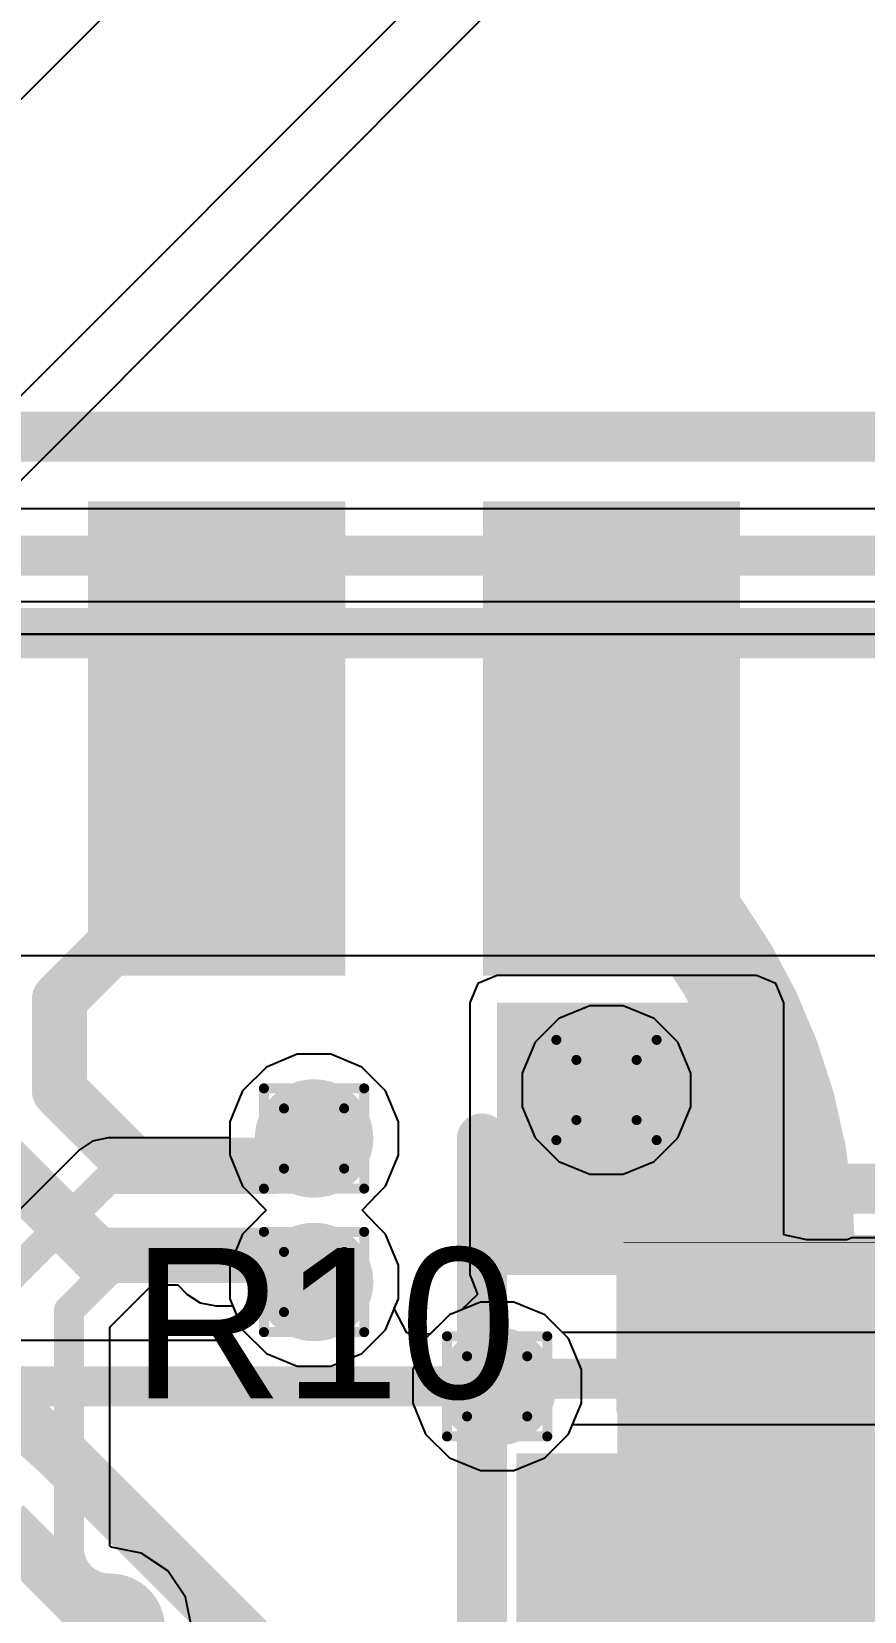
# Model space of a CAD drawing. Header units: inches. Extents: x -11 to 5433, y -4 to 5447.
# Drawn here: x 27.32 to 31.54, y 28.54 to 36.55 of the extents above; entities that cross this region are included whole.
import ezdxf

# ---------------------------------------------------------------- set-up
doc = ezdxf.new("R2010")
doc.units = ezdxf.units.IN
for name, color, linetype in [('Board_outline', 216, 'Continuous'), ('Bottom Layer', 5, 'Continuous'), ('Bottom Paste', 16, 'Continuous'), ('Bottom Solder', 6, 'Continuous'), ('Drill Drawing', 1, 'Continuous'), ('Ground', 16, 'Continuous'), ('Mechanical 4', 56, 'Continuous'), ('Power', 76, 'Continuous'), ('Top Layer', 1, 'Continuous'), ('Top Overlay', 2, 'Continuous'), ('Top Paste', 8, 'Continuous'), ('Top Solder', 216, 'Continuous'), ('Via Holes', 16, 'Continuous')]:
    doc.layers.add(name, color=color, linetype=linetype)
doc.styles.add('Arial', font='', dxfattribs={"height": 0.2})
doc.styles.get('Arial').set_extended_font_data('Arial')

# ---------------------------------------------------------------- blocks, each defined once
blk = doc.blocks.new('BL_R8812AF1_B_23')
at = {"layer": 'Bottom Layer'}
for points in [[(-14.6, 3.55), (-12.4, 3.55), (-12.4, 2.45), (-14.6, 2.45)], [(-14.6, 1.55), (-12.4, 1.55), (-12.4, 0.45), (-14.6, 0.45)]]:
    blk.add_hatch(color=5, dxfattribs=at).paths.add_polyline_path(points)
at = {"layer": 'Bottom Paste'}
for points in [[(-14.6, 3.55), (-12.4, 3.55), (-12.4, 2.45), (-14.6, 2.45)], [(-14.6, 1.55), (-12.4, 1.55), (-12.4, 0.45), (-14.6, 0.45)]]:
    blk.add_hatch(color=16, dxfattribs=at).paths.add_polyline_path(points)
at = {"layer": 'Bottom Solder'}
for points in [[(-14.7016, 3.6516), (-12.2984, 3.6516), (-12.2984, 2.3484), (-14.7016, 2.3484)], [(-14.7016, 1.6516), (-12.2984, 1.6516), (-12.2984, 0.3484), (-14.7016, 0.3484)]]:
    blk.add_hatch(color=6, dxfattribs=at).paths.add_polyline_path(points)
blk = doc.blocks.new('WQFN_30_EP_2_5_4_5__B_27')
at = {"layer": 'Bottom Solder'}
for p in [(-0.8184, 1.9034), (0.6842, 1.9024), (-1.4883, 1.6617)]:
    blk.add_line(p, (-5421.186, -5425.6862), dxfattribs=at)
blk = doc.blocks.new('R___0402_104')
at = {"layer": 'Top Layer'}
for points in [[(-0.6985, -0.3175), (-0.6985, 0.3175), (-0.2413, 0.3175), (-0.2413, -0.3175)], [(0.2413, -0.3175), (0.2413, 0.3175), (0.6985, 0.3175), (0.6985, -0.3175)]]:
    blk.add_hatch(color=1, dxfattribs=at).paths.add_polyline_path(points)
at = {"layer": 'Top Paste'}
for points in [[(-0.6985, -0.3175), (-0.6985, 0.3175), (-0.2413, 0.3175), (-0.2413, -0.3175)], [(0.2413, -0.3175), (0.2413, 0.3175), (0.6985, 0.3175), (0.6985, -0.3175)]]:
    blk.add_hatch(color=8, dxfattribs=at).paths.add_polyline_path(points)
at = {"layer": 'Top Solder'}
for points in [[(-0.7535, -0.3725), (-0.7535, 0.3725), (-0.1863, 0.3725), (-0.1863, -0.3725)], [(0.1863, -0.3725), (0.1863, 0.3725), (0.7535, 0.3725), (0.7535, -0.3725)]]:
    blk.add_hatch(color=216, dxfattribs=at).paths.add_polyline_path(points)
at = {"layer": 'Top Overlay'}
for points in [[(0.7874, 0.4064, 0.127, 0.127, 0), (-0.7874, 0.4064, 0.127, 0.127, 0)], [(-0.7874, 0.4064, 0.127, 0.127, 0), (-0.7874, -0.4064, 0.127, 0.127, 0)], [(0.7874, 0.4064, 0.127, 0.127, 0), (0.7874, -0.4064, 0.127, 0.127, 0)], [(0.7874, -0.4064, 0.127, 0.127, 0), (-0.7874, -0.4064, 0.127, 0.127, 0)], [(0.8128, -0.4318, 0.00323, 0.00323, 0), (-0.8128, -0.4318, 0.00323, 0.00323, 0)]]:
    blk.add_lwpolyline(points, format="xyseb", dxfattribs=at)
for points in [[(-0.8191, 0.4064, 0.0635, 0.0635, 1), (-0.7556, 0.4064, 0.0635, 0.0635, 1)], [(-0.8191, 0.4064, 0.0635, 0.0635, 1), (-0.7556, 0.4064, 0.0635, 0.0635, 1)], [(0.7556, 0.4064, 0.0635, 0.0635, 1), (0.8191, 0.4064, 0.0635, 0.0635, 1)], [(0.7556, 0.4064, 0.0635, 0.0635, 1), (0.8191, 0.4064, 0.0635, 0.0635, 1)], [(-0.8191, -0.4064, 0.0635, 0.0635, 1), (-0.7556, -0.4064, 0.0635, 0.0635, 1)], [(-0.8191, -0.4064, 0.0635, 0.0635, 1), (-0.7556, -0.4064, 0.0635, 0.0635, 1)], [(0.7556, -0.4064, 0.0635, 0.0635, 1), (0.8191, -0.4064, 0.0635, 0.0635, 1)], [(0.7556, -0.4064, 0.0635, 0.0635, 1), (0.8191, -0.4064, 0.0635, 0.0635, 1)], [(-0.8136, -0.4318, 0.00161, 0.00161, 1), (-0.812, -0.4318, 0.00161, 0.00161, 1)], [(0.812, -0.4318, 0.00161, 0.00161, 1), (0.8136, -0.4318, 0.00161, 0.00161, 1)]]:
    blk.add_lwpolyline(points, format="xyseb", close=True, dxfattribs=at)
blk = doc.blocks.new('S___23_114')
at = {"layer": 'Top Layer'}
for points in [[(-0.41, 1.46), (0.41, 1.46), (0.41, 0.54), (-0.41, 0.54)], [(-1.36, -0.54), (-0.54, -0.54), (-0.54, -1.46), (-1.36, -1.46)], [(0.54, -0.54), (1.36, -0.54), (1.36, -1.46), (0.54, -1.46)]]:
    blk.add_hatch(color=1, dxfattribs=at).paths.add_polyline_path(points)
at = {"layer": 'Top Paste'}
for points in [[(-0.41, 1.46), (0.41, 1.46), (0.41, 0.54), (-0.41, 0.54)], [(-1.36, -0.54), (-0.54, -0.54), (-0.54, -1.46), (-1.36, -1.46)], [(0.54, -0.54), (1.36, -0.54), (1.36, -1.46), (0.54, -1.46)]]:
    blk.add_hatch(color=8, dxfattribs=at).paths.add_polyline_path(points)
at = {"layer": 'Top Solder'}
for points in [[(-0.5116, 1.5616), (0.5116, 1.5616), (0.5116, 0.4384), (-0.5116, 0.4384)], [(-1.4616, -0.4384), (-0.4384, -0.4384), (-0.4384, -1.5616), (-1.4616, -1.5616)], [(0.4384, -0.4384), (1.4616, -0.4384), (1.4616, -1.5616), (0.4384, -1.5616)]]:
    blk.add_hatch(color=216, dxfattribs=at).paths.add_polyline_path(points)
at = {"layer": 'Top Overlay'}
for points in [[(-0.5588, 0.8128, 0.127, 0.127, 0), (-1.5494, 0.8128, 0.127, 0.127, 0)], [(-1.5494, 0.8128, 0.127, 0.127, 0), (-1.5494, -0.5842, 0.127, 0.127, 0)], [(1.5494, 0.8128, 0.127, 0.127, 0), (0.5588, 0.8128, 0.127, 0.127, 0)], [(1.5494, 0.8128, 0.127, 0.127, 0), (1.5494, -0.5842, 0.127, 0.127, 0)], [(0.3302, -0.7874, 0.127, 0.127, 0), (-0.3302, -0.7874, 0.127, 0.127, 0)], [(-1.6764, -1.0414, 0.127, 0.127, 0), (-1.6764, -1.2954, 0.127, 0.127, 0)], [(-1.5494, -1.1684, 0.127, 0.127, 0), (-1.6764, -1.0414, 0.127, 0.127, 0)], [(-1.5494, -1.1684, 0.127, 0.127, 0), (-1.6764, -1.2954, 0.127, 0.127, 0)]]:
    blk.add_lwpolyline(points, format="xyseb", dxfattribs=at)
for points in [[(-1.5812, 0.8128, 0.0635, 0.0635, 1), (-1.5176, 0.8128, 0.0635, 0.0635, 1)], [(-1.5812, 0.8128, 0.0635, 0.0635, 1), (-1.5176, 0.8128, 0.0635, 0.0635, 1)], [(-0.5905, 0.8128, 0.0635, 0.0635, 1), (-0.5271, 0.8128, 0.0635, 0.0635, 1)], [(0.5271, 0.8128, 0.0635, 0.0635, 1), (0.5905, 0.8128, 0.0635, 0.0635, 1)], [(1.5176, 0.8128, 0.0635, 0.0635, 1), (1.5812, 0.8128, 0.0635, 0.0635, 1)], [(1.5176, 0.8128, 0.0635, 0.0635, 1), (1.5812, 0.8128, 0.0635, 0.0635, 1)], [(-1.5812, -0.5842, 0.0635, 0.0635, 1), (-1.5176, -0.5842, 0.0635, 0.0635, 1)], [(1.5176, -0.5842, 0.0635, 0.0635, 1), (1.5812, -0.5842, 0.0635, 0.0635, 1)], [(-0.3619, -0.7874, 0.0635, 0.0635, 1), (-0.2984, -0.7874, 0.0635, 0.0635, 1)], [(0.2984, -0.7874, 0.0635, 0.0635, 1), (0.3619, -0.7874, 0.0635, 0.0635, 1)], [(-1.7082, -1.0414, 0.0635, 0.0635, 1), (-1.6446, -1.0414, 0.0635, 0.0635, 1)], [(-1.7082, -1.0414, 0.0635, 0.0635, 1), (-1.6446, -1.0414, 0.0635, 0.0635, 1)], [(-1.5812, -1.1684, 0.0635, 0.0635, 1), (-1.5176, -1.1684, 0.0635, 0.0635, 1)], [(-1.5812, -1.1684, 0.0635, 0.0635, 1), (-1.5176, -1.1684, 0.0635, 0.0635, 1)], [(-1.7082, -1.2954, 0.0635, 0.0635, 1), (-1.6446, -1.2954, 0.0635, 0.0635, 1)], [(-1.7082, -1.2954, 0.0635, 0.0635, 1), (-1.6446, -1.2954, 0.0635, 0.0635, 1)]]:
    blk.add_lwpolyline(points, format="xyseb", close=True, dxfattribs=at)

msp = doc.modelspace()

# ---------------------------------------------------------------- hatches: boundary and pattern name
at = {"layer": 'Bottom Layer'}
h = msp.add_hatch(color=5, dxfattribs=at)
edge = h.paths.add_edge_path()
edge.add_arc((30.2311, 31.1856), 0.3, 0, 360)
h = msp.add_hatch(color=5, dxfattribs=at)
edge = h.paths.add_edge_path()
edge.add_arc((28.7497, 30.9399), 0.3, 0, 360)
h = msp.add_hatch(color=5, dxfattribs=at)
edge = h.paths.add_edge_path()
edge.add_arc((28.7497, 30.2129), 0.3, 0, 360)
h = msp.add_hatch(color=5, dxfattribs=at)
edge = h.paths.add_edge_path()
edge.add_arc((29.677, 29.6843), 0.3, 0, 360)
at = {"layer": 'Ground'}
h = msp.add_hatch(color=16, dxfattribs=at)
edge = h.paths.add_edge_path()
edge.add_arc((30.2311, 31.1856), 0.3, 0, 360)
h = msp.add_hatch(color=16, dxfattribs=at)
edge = h.paths.add_edge_path()
edge.add_arc((28.7497, 30.9399), 0.3, 0, 360)
h = msp.add_hatch(color=16, dxfattribs=at)
edge = h.paths.add_edge_path()
edge.add_arc((28.7497, 30.2129), 0.3, 0, 360)
h = msp.add_hatch(color=16, dxfattribs=at)
edge = h.paths.add_edge_path()
edge.add_arc((29.677, 29.6843), 0.3, 0, 360)
at = {"layer": 'Power'}
h = msp.add_hatch(color=76, dxfattribs=at)
edge = h.paths.add_edge_path()
edge.add_arc((30.2311, 31.1856), 0.3, 0, 360)
h = msp.add_hatch(color=76, dxfattribs=at)
edge = h.paths.add_edge_path()
edge.add_arc((28.7497, 30.9399), 0.3, 0, 360)
h = msp.add_hatch(color=76, dxfattribs=at)
edge = h.paths.add_edge_path()
edge.add_arc((28.7497, 30.2129), 0.3, 0, 360)
h = msp.add_hatch(color=76, dxfattribs=at)
edge = h.paths.add_edge_path()
edge.add_arc((29.677, 29.6843), 0.3, 0, 360)
at = {"layer": 'Top Layer'}
for points in [[(29.677, 30.2486), (30.9914, 30.2486), (30.9914, 31.6278), (29.677, 31.6278)], [(30.2867, 28.3234), (30.9914, 28.3234), (30.9914, 31.496), (30.2867, 31.496)], [(31.474, 28.3234), (32.5967, 28.3234), (32.5967, 30.299), (31.474, 30.299)]]:
    msp.add_hatch(color=1, dxfattribs=at).paths.add_polyline_path(points)
h = msp.add_hatch(color=1, dxfattribs=at)
edge = h.paths.add_edge_path()
edge.add_arc((30.2311, 31.1856), 0.3, 0, 360)
h = msp.add_hatch(color=1, dxfattribs=at)
edge = h.paths.add_edge_path()
edge.add_arc((28.7497, 30.9399), 0.3, 0, 360)
h = msp.add_hatch(color=1, dxfattribs=at)
edge = h.paths.add_edge_path()
edge.add_arc((28.7497, 30.2129), 0.3, 0, 360)
h = msp.add_hatch(color=1, dxfattribs=at)
edge = h.paths.add_edge_path()
edge.add_arc((29.677, 29.6843), 0.3, 0, 360)
at = {"layer": 'Via Holes'}
h = msp.add_hatch(color=7, dxfattribs=at)
edge = h.paths.add_edge_path()
edge.add_arc((30.2311, 31.1856), 0.15, 0, 360)
h = msp.add_hatch(color=7, dxfattribs=at)
edge = h.paths.add_edge_path()
edge.add_arc((28.7497, 30.9399), 0.15, 0, 360)
h = msp.add_hatch(color=7, dxfattribs=at)
edge = h.paths.add_edge_path()
edge.add_arc((28.7497, 30.2129), 0.15, 0, 360)
h = msp.add_hatch(color=7, dxfattribs=at)
edge = h.paths.add_edge_path()
edge.add_arc((29.677, 29.6843), 0.15, 0, 360)

# ---------------------------------------------------------------- linework, layer by layer
at = {"layer": 'Board_outline'}
msp.add_lwpolyline([(-9.9266, 34.495, 0.254, 0.254, 0), (66.0654, 34.495, 0.254, 0.254, 0)], format="xyseb", dxfattribs=at)
at = {"layer": 'Bottom Layer'}
msp.add_line((36.1875, 31.8658), (18.3565, 31.8658), dxfattribs=at)
for points in [[(30.2565, 32.9658, 0.508, 0.508, 0), (30.5525, 32.2039, 0.508, 0.508, 0)], [(28.2565, 32.4159, 0.2794, 0.2794, 0), (28.2565, 32.9658, 0.2794, 0.2794, 0)], [(27.8462, 32.0055, 0.2794, 0.2794, 0), (28.2565, 32.4159, 0.2794, 0.2794, 0)], [(30.5525, 32.2039, 0.508, 0.508, -0.179616), (31.2363, 30.3618, 0.508, 0.508, 0)], [(27.4597, 31.6439, 0.2794, 0.2794, 0), (27.8214, 32.0055, 0.2794, 0.2794, 0)], [(27.8214, 32.0055, 0.2794, 0.2794, 0), (27.8462, 32.0055, 0.2794, 0.2794, 0)], [(27.4597, 31.1833, 0.2794, 0.2794, 0), (27.4597, 31.6439, 0.2794, 0.2794, 0)], [(30.2311, 31.1856, 0.381, 0.381, -0.198912), (30.5525, 30.4097, 0.381, 0.381, 0)], [(27.4597, 31.1833, 0.2794, 0.2794, 0), (27.8381, 30.805, 0.2794, 0.2794, 0)], [(27.0025, 30.994, 0.2794, 0.2794, 0), (27.6487, 30.3478, 0.2794, 0.2794, 0)], [(28.5281, 30.805, 0.2794, 0.2794, 0), (28.663, 30.9399, 0.2794, 0.2794, 0)], [(28.663, 30.9399, 0.2794, 0.2794, 0), (28.7497, 30.9399, 0.2794, 0.2794, 0)], [(27.8381, 30.805, 0.2794, 0.2794, 0), (28.5281, 30.805, 0.2794, 0.2794, 0)], [(30.5525, 22.6961, 0.381, 0.381, 0), (30.5525, 30.4097, 0.381, 0.381, 0)], [(31.2363, 30.3618, 0.508, 0.508, 0), (31.2363, 30.3602, 0.508, 0.508, 0)], [(31.2363, 25.7425, 0.508, 0.508, 0), (31.2363, 30.3602, 0.508, 0.508, 0)], [(27.6487, 30.3478, 0.2794, 0.2794, 0), (28.5281, 30.3478, 0.2794, 0.2794, 0)], [(28.5281, 30.3478, 0.2794, 0.2794, 0), (28.663, 30.2129, 0.2794, 0.2794, 0)], [(28.663, 30.2129, 0.2794, 0.2794, 0), (28.7497, 30.2129, 0.2794, 0.2794, 0)], [(26.0241, 29.9373, 0.2794, 0.2794, -0.198912), (27.4684, 29.339, 0.2794, 0.2794, 0)], [(27.4684, 29.339, 0.2794, 0.2794, 0), (28.0425, 28.7649, 0.2794, 0.2794, 0)], [(27.1779, 28.983, 0.2794, 0.2794, 0), (28.5929, 27.5679, 0.2794, 0.2794, 0)], [(28.0425, 28.7649, 0.2794, 0.2794, 0), (29.0501, 27.7573, 0.2794, 0.2794, 0)]]:
    msp.add_lwpolyline(points, format="xyseb", dxfattribs=at)
for points in [[(30.1295, 32.9658, 0.254, 0.254, 1), (30.3835, 32.9658, 0.254, 0.254, 1)], [(28.1867, 32.9658, 0.1397, 0.1397, 1), (28.3264, 32.9658, 0.1397, 0.1397, 1)], [(28.1867, 32.4159, 0.1397, 0.1397, 1), (28.3264, 32.4159, 0.1397, 0.1397, 1)], [(28.1867, 32.4159, 0.1397, 0.1397, 1), (28.3264, 32.4159, 0.1397, 0.1397, 1)], [(30.4255, 32.2039, 0.254, 0.254, 1), (30.6795, 32.2039, 0.254, 0.254, 1)], [(30.4255, 32.2039, 0.254, 0.254, 1), (30.6795, 32.2039, 0.254, 0.254, 1)], [(27.7516, 32.0055, 0.1397, 0.1397, 1), (27.8913, 32.0055, 0.1397, 0.1397, 1)], [(27.7516, 32.0055, 0.1397, 0.1397, 1), (27.8913, 32.0055, 0.1397, 0.1397, 1)], [(27.7764, 32.0055, 0.1397, 0.1397, 1), (27.9161, 32.0055, 0.1397, 0.1397, 1)], [(27.7764, 32.0055, 0.1397, 0.1397, 1), (27.9161, 32.0055, 0.1397, 0.1397, 1)], [(27.3899, 31.6439, 0.1397, 0.1397, 1), (27.5296, 31.6439, 0.1397, 0.1397, 1)], [(27.3899, 31.6439, 0.1397, 0.1397, 1), (27.5296, 31.6439, 0.1397, 0.1397, 1)], [(30.1359, 31.1856, 0.1905, 0.1905, 1), (30.3264, 31.1856, 0.1905, 0.1905, 1)], [(27.3899, 31.1833, 0.1397, 0.1397, 1), (27.5296, 31.1833, 0.1397, 0.1397, 1)], [(27.3899, 31.1833, 0.1397, 0.1397, 1), (27.5296, 31.1833, 0.1397, 0.1397, 1)], [(28.5931, 30.9399, 0.1397, 0.1397, 1), (28.7328, 30.9399, 0.1397, 0.1397, 1)], [(28.5931, 30.9399, 0.1397, 0.1397, 1), (28.7328, 30.9399, 0.1397, 0.1397, 1)], [(28.6799, 30.9399, 0.1397, 0.1397, 1), (28.8196, 30.9399, 0.1397, 0.1397, 1)], [(27.7683, 30.805, 0.1397, 0.1397, 1), (27.908, 30.805, 0.1397, 0.1397, 1)], [(27.7683, 30.805, 0.1397, 0.1397, 1), (27.908, 30.805, 0.1397, 0.1397, 1)], [(28.4582, 30.805, 0.1397, 0.1397, 1), (28.5979, 30.805, 0.1397, 0.1397, 1)], [(28.4582, 30.805, 0.1397, 0.1397, 1), (28.5979, 30.805, 0.1397, 0.1397, 1)], [(30.4573, 30.4097, 0.1905, 0.1905, 1), (30.6478, 30.4097, 0.1905, 0.1905, 1)], [(30.4573, 30.4097, 0.1905, 0.1905, 1), (30.6478, 30.4097, 0.1905, 0.1905, 1)], [(31.1093, 30.3618, 0.254, 0.254, 1), (31.3633, 30.3618, 0.254, 0.254, 1)], [(31.1093, 30.3618, 0.254, 0.254, 1), (31.3633, 30.3618, 0.254, 0.254, 1)], [(31.1093, 30.3602, 0.254, 0.254, 1), (31.3633, 30.3602, 0.254, 0.254, 1)], [(31.1093, 30.3602, 0.254, 0.254, 1), (31.3633, 30.3602, 0.254, 0.254, 1)], [(27.5789, 30.3478, 0.1397, 0.1397, 1), (27.7186, 30.3478, 0.1397, 0.1397, 1)], [(27.5789, 30.3478, 0.1397, 0.1397, 1), (27.7186, 30.3478, 0.1397, 0.1397, 1)], [(28.4582, 30.3478, 0.1397, 0.1397, 1), (28.5979, 30.3478, 0.1397, 0.1397, 1)], [(28.4582, 30.3478, 0.1397, 0.1397, 1), (28.5979, 30.3478, 0.1397, 0.1397, 1)], [(28.5931, 30.2129, 0.1397, 0.1397, 1), (28.7328, 30.2129, 0.1397, 0.1397, 1)], [(28.5931, 30.2129, 0.1397, 0.1397, 1), (28.7328, 30.2129, 0.1397, 0.1397, 1)], [(28.6799, 30.2129, 0.1397, 0.1397, 1), (28.8196, 30.2129, 0.1397, 0.1397, 1)], [(27.3986, 29.339, 0.1397, 0.1397, 1), (27.5383, 29.339, 0.1397, 0.1397, 1)], [(27.3986, 29.339, 0.1397, 0.1397, 1), (27.5383, 29.339, 0.1397, 0.1397, 1)], [(27.9727, 28.7649, 0.1397, 0.1397, 1), (28.1124, 28.7649, 0.1397, 0.1397, 1)], [(27.9727, 28.7649, 0.1397, 0.1397, 1), (28.1124, 28.7649, 0.1397, 0.1397, 1)]]:
    msp.add_lwpolyline(points, format="xyseb", close=True, dxfattribs=at)
at = {"layer": 'Drill Drawing'}
for points in [[(29.9771, 31.4396, 0.0508, 0.0508, 0), (30.4851, 31.4396, 0.0508, 0.0508, 0)], [(29.9771, 30.9316, 0.0508, 0.0508, 0), (29.9771, 31.4396, 0.0508, 0.0508, 0)], [(30.4851, 30.9316, 0.0508, 0.0508, 0), (30.4851, 31.4396, 0.0508, 0.0508, 0)], [(30.0787, 31.338, 0.0508, 0.0508, 0), (30.3835, 31.338, 0.0508, 0.0508, 0)], [(30.0787, 31.0332, 0.0508, 0.0508, 0), (30.0787, 31.338, 0.0508, 0.0508, 0)], [(30.3835, 31.0332, 0.0508, 0.0508, 0), (30.3835, 31.338, 0.0508, 0.0508, 0)], [(28.4957, 31.1939, 0.0508, 0.0508, 0), (29.0037, 31.1939, 0.0508, 0.0508, 0)], [(28.4957, 30.6859, 0.0508, 0.0508, 0), (28.4957, 31.1939, 0.0508, 0.0508, 0)], [(29.0037, 30.6859, 0.0508, 0.0508, 0), (29.0037, 31.1939, 0.0508, 0.0508, 0)], [(28.5973, 31.0923, 0.0508, 0.0508, 0), (28.9021, 31.0923, 0.0508, 0.0508, 0)], [(28.5973, 30.7875, 0.0508, 0.0508, 0), (28.5973, 31.0923, 0.0508, 0.0508, 0)], [(28.9021, 30.7875, 0.0508, 0.0508, 0), (28.9021, 31.0923, 0.0508, 0.0508, 0)], [(30.0787, 31.0332, 0.0508, 0.0508, 0), (30.3835, 31.0332, 0.0508, 0.0508, 0)], [(29.9771, 30.9316, 0.0508, 0.0508, 0), (30.4851, 30.9316, 0.0508, 0.0508, 0)], [(28.5973, 30.7875, 0.0508, 0.0508, 0), (28.9021, 30.7875, 0.0508, 0.0508, 0)], [(28.4957, 30.6859, 0.0508, 0.0508, 0), (29.0037, 30.6859, 0.0508, 0.0508, 0)], [(28.4957, 30.4669, 0.0508, 0.0508, 0), (29.0037, 30.4669, 0.0508, 0.0508, 0)], [(28.4957, 29.9589, 0.0508, 0.0508, 0), (28.4957, 30.4669, 0.0508, 0.0508, 0)], [(29.0037, 29.9589, 0.0508, 0.0508, 0), (29.0037, 30.4669, 0.0508, 0.0508, 0)], [(28.5973, 30.3653, 0.0508, 0.0508, 0), (28.9021, 30.3653, 0.0508, 0.0508, 0)], [(28.5973, 30.0605, 0.0508, 0.0508, 0), (28.5973, 30.3653, 0.0508, 0.0508, 0)], [(28.9021, 30.0605, 0.0508, 0.0508, 0), (28.9021, 30.3653, 0.0508, 0.0508, 0)], [(28.5973, 30.0605, 0.0508, 0.0508, 0), (28.9021, 30.0605, 0.0508, 0.0508, 0)], [(28.4957, 29.9589, 0.0508, 0.0508, 0), (29.0037, 29.9589, 0.0508, 0.0508, 0)], [(29.423, 29.9383, 0.0508, 0.0508, 0), (29.931, 29.9383, 0.0508, 0.0508, 0)], [(29.423, 29.4303, 0.0508, 0.0508, 0), (29.423, 29.9383, 0.0508, 0.0508, 0)], [(29.931, 29.4303, 0.0508, 0.0508, 0), (29.931, 29.9383, 0.0508, 0.0508, 0)], [(29.5246, 29.8367, 0.0508, 0.0508, 0), (29.8294, 29.8367, 0.0508, 0.0508, 0)], [(29.5246, 29.5319, 0.0508, 0.0508, 0), (29.5246, 29.8367, 0.0508, 0.0508, 0)], [(29.8294, 29.5319, 0.0508, 0.0508, 0), (29.8294, 29.8367, 0.0508, 0.0508, 0)], [(29.5246, 29.5319, 0.0508, 0.0508, 0), (29.8294, 29.5319, 0.0508, 0.0508, 0)], [(29.423, 29.4303, 0.0508, 0.0508, 0), (29.931, 29.4303, 0.0508, 0.0508, 0)]]:
    msp.add_lwpolyline(points, format="xyseb", dxfattribs=at)
for points in [[(29.9644, 31.4396, 0.0254, 0.0254, 1), (29.9898, 31.4396, 0.0254, 0.0254, 1)], [(29.9644, 31.4396, 0.0254, 0.0254, 1), (29.9898, 31.4396, 0.0254, 0.0254, 1)], [(30.4724, 31.4396, 0.0254, 0.0254, 1), (30.4978, 31.4396, 0.0254, 0.0254, 1)], [(30.4724, 31.4396, 0.0254, 0.0254, 1), (30.4978, 31.4396, 0.0254, 0.0254, 1)], [(30.066, 31.338, 0.0254, 0.0254, 1), (30.0914, 31.338, 0.0254, 0.0254, 1)], [(30.066, 31.338, 0.0254, 0.0254, 1), (30.0914, 31.338, 0.0254, 0.0254, 1)], [(30.3708, 31.338, 0.0254, 0.0254, 1), (30.3962, 31.338, 0.0254, 0.0254, 1)], [(30.3708, 31.338, 0.0254, 0.0254, 1), (30.3962, 31.338, 0.0254, 0.0254, 1)], [(28.483, 31.1939, 0.0254, 0.0254, 1), (28.5084, 31.1939, 0.0254, 0.0254, 1)], [(28.483, 31.1939, 0.0254, 0.0254, 1), (28.5084, 31.1939, 0.0254, 0.0254, 1)], [(28.991, 31.1939, 0.0254, 0.0254, 1), (29.0164, 31.1939, 0.0254, 0.0254, 1)], [(28.991, 31.1939, 0.0254, 0.0254, 1), (29.0164, 31.1939, 0.0254, 0.0254, 1)], [(28.5846, 31.0923, 0.0254, 0.0254, 1), (28.61, 31.0923, 0.0254, 0.0254, 1)], [(28.5846, 31.0923, 0.0254, 0.0254, 1), (28.61, 31.0923, 0.0254, 0.0254, 1)], [(28.8894, 31.0923, 0.0254, 0.0254, 1), (28.9148, 31.0923, 0.0254, 0.0254, 1)], [(28.8894, 31.0923, 0.0254, 0.0254, 1), (28.9148, 31.0923, 0.0254, 0.0254, 1)], [(30.066, 31.0332, 0.0254, 0.0254, 1), (30.0914, 31.0332, 0.0254, 0.0254, 1)], [(30.066, 31.0332, 0.0254, 0.0254, 1), (30.0914, 31.0332, 0.0254, 0.0254, 1)], [(30.3708, 31.0332, 0.0254, 0.0254, 1), (30.3962, 31.0332, 0.0254, 0.0254, 1)], [(30.3708, 31.0332, 0.0254, 0.0254, 1), (30.3962, 31.0332, 0.0254, 0.0254, 1)], [(29.9644, 30.9316, 0.0254, 0.0254, 1), (29.9898, 30.9316, 0.0254, 0.0254, 1)], [(29.9644, 30.9316, 0.0254, 0.0254, 1), (29.9898, 30.9316, 0.0254, 0.0254, 1)], [(30.4724, 30.9316, 0.0254, 0.0254, 1), (30.4978, 30.9316, 0.0254, 0.0254, 1)], [(30.4724, 30.9316, 0.0254, 0.0254, 1), (30.4978, 30.9316, 0.0254, 0.0254, 1)], [(28.5846, 30.7875, 0.0254, 0.0254, 1), (28.61, 30.7875, 0.0254, 0.0254, 1)], [(28.5846, 30.7875, 0.0254, 0.0254, 1), (28.61, 30.7875, 0.0254, 0.0254, 1)], [(28.8894, 30.7875, 0.0254, 0.0254, 1), (28.9148, 30.7875, 0.0254, 0.0254, 1)], [(28.8894, 30.7875, 0.0254, 0.0254, 1), (28.9148, 30.7875, 0.0254, 0.0254, 1)], [(28.483, 30.6859, 0.0254, 0.0254, 1), (28.5084, 30.6859, 0.0254, 0.0254, 1)], [(28.483, 30.6859, 0.0254, 0.0254, 1), (28.5084, 30.6859, 0.0254, 0.0254, 1)], [(28.991, 30.6859, 0.0254, 0.0254, 1), (29.0164, 30.6859, 0.0254, 0.0254, 1)], [(28.991, 30.6859, 0.0254, 0.0254, 1), (29.0164, 30.6859, 0.0254, 0.0254, 1)], [(28.483, 30.4669, 0.0254, 0.0254, 1), (28.5084, 30.4669, 0.0254, 0.0254, 1)], [(28.483, 30.4669, 0.0254, 0.0254, 1), (28.5084, 30.4669, 0.0254, 0.0254, 1)], [(28.991, 30.4669, 0.0254, 0.0254, 1), (29.0164, 30.4669, 0.0254, 0.0254, 1)], [(28.991, 30.4669, 0.0254, 0.0254, 1), (29.0164, 30.4669, 0.0254, 0.0254, 1)], [(28.5846, 30.3653, 0.0254, 0.0254, 1), (28.61, 30.3653, 0.0254, 0.0254, 1)], [(28.5846, 30.3653, 0.0254, 0.0254, 1), (28.61, 30.3653, 0.0254, 0.0254, 1)], [(28.8894, 30.3653, 0.0254, 0.0254, 1), (28.9148, 30.3653, 0.0254, 0.0254, 1)], [(28.8894, 30.3653, 0.0254, 0.0254, 1), (28.9148, 30.3653, 0.0254, 0.0254, 1)], [(28.5846, 30.0605, 0.0254, 0.0254, 1), (28.61, 30.0605, 0.0254, 0.0254, 1)], [(28.5846, 30.0605, 0.0254, 0.0254, 1), (28.61, 30.0605, 0.0254, 0.0254, 1)], [(28.8894, 30.0605, 0.0254, 0.0254, 1), (28.9148, 30.0605, 0.0254, 0.0254, 1)], [(28.8894, 30.0605, 0.0254, 0.0254, 1), (28.9148, 30.0605, 0.0254, 0.0254, 1)], [(28.483, 29.9589, 0.0254, 0.0254, 1), (28.5084, 29.9589, 0.0254, 0.0254, 1)], [(28.483, 29.9589, 0.0254, 0.0254, 1), (28.5084, 29.9589, 0.0254, 0.0254, 1)], [(28.991, 29.9589, 0.0254, 0.0254, 1), (29.0164, 29.9589, 0.0254, 0.0254, 1)], [(28.991, 29.9589, 0.0254, 0.0254, 1), (29.0164, 29.9589, 0.0254, 0.0254, 1)], [(29.4103, 29.9383, 0.0254, 0.0254, 1), (29.4357, 29.9383, 0.0254, 0.0254, 1)], [(29.4103, 29.9383, 0.0254, 0.0254, 1), (29.4357, 29.9383, 0.0254, 0.0254, 1)], [(29.9183, 29.9383, 0.0254, 0.0254, 1), (29.9437, 29.9383, 0.0254, 0.0254, 1)], [(29.9183, 29.9383, 0.0254, 0.0254, 1), (29.9437, 29.9383, 0.0254, 0.0254, 1)], [(29.5119, 29.8367, 0.0254, 0.0254, 1), (29.5373, 29.8367, 0.0254, 0.0254, 1)], [(29.5119, 29.8367, 0.0254, 0.0254, 1), (29.5373, 29.8367, 0.0254, 0.0254, 1)], [(29.8167, 29.8367, 0.0254, 0.0254, 1), (29.8421, 29.8367, 0.0254, 0.0254, 1)], [(29.8167, 29.8367, 0.0254, 0.0254, 1), (29.8421, 29.8367, 0.0254, 0.0254, 1)], [(29.5119, 29.5319, 0.0254, 0.0254, 1), (29.5373, 29.5319, 0.0254, 0.0254, 1)], [(29.5119, 29.5319, 0.0254, 0.0254, 1), (29.5373, 29.5319, 0.0254, 0.0254, 1)], [(29.8167, 29.5319, 0.0254, 0.0254, 1), (29.8421, 29.5319, 0.0254, 0.0254, 1)], [(29.8167, 29.5319, 0.0254, 0.0254, 1), (29.8421, 29.5319, 0.0254, 0.0254, 1)], [(29.4103, 29.4303, 0.0254, 0.0254, 1), (29.4357, 29.4303, 0.0254, 0.0254, 1)], [(29.4103, 29.4303, 0.0254, 0.0254, 1), (29.4357, 29.4303, 0.0254, 0.0254, 1)], [(29.9183, 29.4303, 0.0254, 0.0254, 1), (29.9437, 29.4303, 0.0254, 0.0254, 1)], [(29.9183, 29.4303, 0.0254, 0.0254, 1), (29.9437, 29.4303, 0.0254, 0.0254, 1)]]:
    msp.add_lwpolyline(points, format="xyseb", close=True, dxfattribs=at)
at = {"layer": 'Ground'}
for p, q in [((18.8244, 33.66), (32.0851, 33.66)), ((29.9893, 31.5476), (29.8692, 31.4275)), ((30.1462, 31.6126), (29.9893, 31.5476)), ((30.3161, 31.6126), (30.1462, 31.6126)), ((30.473, 31.5476), (30.3161, 31.6126)), ((30.5931, 31.4275), (30.473, 31.5476)), ((29.8692, 31.4275), (29.8041, 31.2705)), ((30.6581, 31.2705), (30.5931, 31.4275)), ((28.5079, 31.3019), (28.3877, 31.1817)), ((28.6648, 31.3669), (28.5079, 31.3019)), ((28.8347, 31.3669), (28.6648, 31.3669)), ((28.9916, 31.3019), (28.8347, 31.3669)), ((29.1117, 31.1817), (28.9916, 31.3019)), ((29.8041, 31.2705), (29.8041, 31.1007)), ((30.6581, 31.1007), (30.6581, 31.2705)), ((28.3877, 31.1817), (28.3227, 31.0248)), ((29.1767, 31.0248), (29.1117, 31.1817)), ((29.8041, 31.1007), (29.8692, 30.9437)), ((30.5931, 30.9437), (30.6581, 31.1007)), ((28.3227, 31.0248), (28.3227, 30.9427)), ((29.1767, 30.8549), (29.1767, 31.0248)), ((27.628, 30.9269), (27.5608, 30.882)), ((27.7073, 30.9427), (27.628, 30.9269)), ((28.3227, 30.9427), (27.7073, 30.9427)), ((27.7073, 30.9427), (27.7073, 30.9427)), ((29.8692, 30.9437), (29.9893, 30.8236)), ((30.473, 30.8236), (30.5931, 30.9437)), ((27.5608, 30.882), (27.0314, 30.3526)), ((27.5608, 30.882), (27.5608, 30.882)), ((29.1117, 30.698), (29.1767, 30.8549)), ((29.9893, 30.8236), (30.1462, 30.7586)), ((30.3161, 30.7586), (30.473, 30.8236)), ((30.1462, 30.7586), (30.3161, 30.7586)), ((28.9931, 30.5764), (29.0731, 30.6593)), ((29.0731, 30.6593), (29.1117, 30.698)), ((29.0731, 30.4934), (28.9931, 30.5764)), ((29.1117, 30.4547), (29.0731, 30.4934)), ((29.1767, 30.2978), (29.1117, 30.4547)), ((29.1767, 30.1279), (29.1767, 30.2978)), ((27.7152, 29.9835), (27.9299, 30.1981)), ((27.9299, 30.1981), (28.0591, 30.1981)), ((28.0591, 30.1981), (28.1052, 30.152)), ((28.1052, 30.152), (28.1724, 30.1071)), ((28.1724, 30.1071), (28.2517, 30.0913)), ((29.1117, 29.971), (29.1767, 30.1279)), ((29.5921, 30.1113), (29.4351, 30.0463)), ((29.7619, 30.1113), (29.5921, 30.1113)), ((29.9189, 30.0463), (29.7619, 30.1113)), ((28.2517, 30.0913), (28.2517, 30.0913)), ((28.2517, 30.0913), (28.3379, 30.0913)), ((28.3379, 30.0913), (28.3877, 29.971)), ((29.4351, 30.0463), (29.315, 29.9261)), ((30.039, 29.9261), (29.9189, 30.0463)), ((27.7152, 28.8756), (27.7152, 29.9835)), ((28.3877, 29.971), (28.5079, 29.8509)), ((28.9916, 29.8509), (29.1117, 29.971)), ((29.315, 29.9261), (29.25, 29.7692)), ((30.104, 29.7692), (30.039, 29.9261)), ((28.5079, 29.8509), (28.6648, 29.7859)), ((28.6648, 29.7859), (28.8347, 29.7859)), ((28.8347, 29.7859), (28.9916, 29.8509)), ((29.25, 29.7692), (29.25, 29.5993)), ((30.104, 29.5993), (30.104, 29.7692)), ((29.25, 29.5993), (29.315, 29.4424)), ((30.039, 29.4424), (30.104, 29.5993)), ((29.315, 29.4424), (29.4351, 29.3223)), ((29.9189, 29.3223), (30.039, 29.4424)), ((29.4351, 29.3223), (29.5921, 29.2573)), ((29.7619, 29.2573), (29.9189, 29.3223)), ((29.5921, 29.2573), (29.7619, 29.2573)), ((27.721, 28.8732), (27.7152, 28.8756)), ((27.7223, 28.8701), (27.721, 28.8732)), ((27.874, 28.8399), (27.7223, 28.8701)), ((28.0085, 28.7501), (27.874, 28.8399)), ((28.0983, 28.6157), (28.0085, 28.7501)), ((28.1298, 28.4571), (28.0983, 28.6157))]:
    msp.add_line(p, q, dxfattribs=at)
for points in [[(18.7278, 33.8931, 0.2032, 0.2032, 0), (32.0851, 33.8931, 0.2032, 0.2032, 0)], [(28.5513, 30.7355, 0.1524, 0.1524, 0), (28.7497, 30.9339, 0.1524, 0.1524, 0)], [(28.7497, 30.9339, 0.1524, 0.1524, 0), (28.7497, 30.9399, 0.1524, 0.1524, 0)], [(27.1779, 30.2061, 0.1524, 0.1524, 0), (27.7073, 30.7355, 0.1524, 0.1524, 0)], [(27.7073, 30.7355, 0.1524, 0.1524, 0), (28.5513, 30.7355, 0.1524, 0.1524, 0)], [(27.5081, 30.0693, 0.1524, 0.1524, 0), (27.8441, 30.4053, 0.1524, 0.1524, 0)], [(27.8441, 30.4053, 0.1524, 0.1524, 0), (28.1449, 30.4053, 0.1524, 0.1524, 0)], [(28.1449, 30.4053, 0.1524, 0.1524, 0), (28.2517, 30.2985, 0.1524, 0.1524, 0)], [(28.2517, 30.2985, 0.1524, 0.1524, 0), (28.6641, 30.2985, 0.1524, 0.1524, 0)], [(28.6641, 30.2985, 0.1524, 0.1524, 0), (28.7497, 30.2129, 0.1524, 0.1524, 0)], [(27.5081, 30.0618, 0.1524, 0.1524, 0), (27.5081, 30.0693, 0.1524, 0.1524, 0)], [(27.5081, 28.8635, 0.1524, 0.1524, 0), (27.5081, 30.0618, 0.1524, 0.1524, 0)], [(27.7113, 28.6603, 0.1524, 0.1524, -0.414214), (27.5081, 28.8635, 0.1524, 0.1524, 0)], [(27.7113, 28.6603, 0.1524, 0.1524, 0), (27.7155, 28.6603, 0.1524, 0.1524, 0)], [(27.7155, 28.6603, 0.1524, 0.1524, -1), (27.7155, 28.2539, 0.1524, 0.1524, 0)]]:
    msp.add_lwpolyline(points, format="xyseb", dxfattribs=at)
for points in [[(28.7116, 30.9399, 0.0762, 0.0762, 1), (28.7878, 30.9399, 0.0762, 0.0762, 1)], [(28.7116, 30.9339, 0.0762, 0.0762, 1), (28.7878, 30.9339, 0.0762, 0.0762, 1)], [(28.7116, 30.9339, 0.0762, 0.0762, 1), (28.7878, 30.9339, 0.0762, 0.0762, 1)], [(27.6692, 30.7355, 0.0762, 0.0762, 1), (27.7454, 30.7355, 0.0762, 0.0762, 1)], [(27.6692, 30.7355, 0.0762, 0.0762, 1), (27.7454, 30.7355, 0.0762, 0.0762, 1)], [(28.5132, 30.7355, 0.0762, 0.0762, 1), (28.5894, 30.7355, 0.0762, 0.0762, 1)], [(28.5132, 30.7355, 0.0762, 0.0762, 1), (28.5894, 30.7355, 0.0762, 0.0762, 1)], [(27.806, 30.4053, 0.0762, 0.0762, 1), (27.8822, 30.4053, 0.0762, 0.0762, 1)], [(27.806, 30.4053, 0.0762, 0.0762, 1), (27.8822, 30.4053, 0.0762, 0.0762, 1)], [(28.1068, 30.4053, 0.0762, 0.0762, 1), (28.183, 30.4053, 0.0762, 0.0762, 1)], [(28.1068, 30.4053, 0.0762, 0.0762, 1), (28.183, 30.4053, 0.0762, 0.0762, 1)], [(28.2136, 30.2985, 0.0762, 0.0762, 1), (28.2898, 30.2985, 0.0762, 0.0762, 1)], [(28.2136, 30.2985, 0.0762, 0.0762, 1), (28.2898, 30.2985, 0.0762, 0.0762, 1)], [(28.626, 30.2985, 0.0762, 0.0762, 1), (28.7022, 30.2985, 0.0762, 0.0762, 1)], [(28.626, 30.2985, 0.0762, 0.0762, 1), (28.7022, 30.2985, 0.0762, 0.0762, 1)], [(28.7116, 30.2129, 0.0762, 0.0762, 1), (28.7878, 30.2129, 0.0762, 0.0762, 1)], [(27.47, 30.0693, 0.0762, 0.0762, 1), (27.5462, 30.0693, 0.0762, 0.0762, 1)], [(27.47, 30.0693, 0.0762, 0.0762, 1), (27.5462, 30.0693, 0.0762, 0.0762, 1)], [(27.47, 30.0618, 0.0762, 0.0762, 1), (27.5462, 30.0618, 0.0762, 0.0762, 1)], [(27.47, 30.0618, 0.0762, 0.0762, 1), (27.5462, 30.0618, 0.0762, 0.0762, 1)], [(27.47, 28.8635, 0.0762, 0.0762, 1), (27.5462, 28.8635, 0.0762, 0.0762, 1)], [(27.47, 28.8635, 0.0762, 0.0762, 1), (27.5462, 28.8635, 0.0762, 0.0762, 1)], [(27.6732, 28.6603, 0.0762, 0.0762, 1), (27.7494, 28.6603, 0.0762, 0.0762, 1)], [(27.6732, 28.6603, 0.0762, 0.0762, 1), (27.7494, 28.6603, 0.0762, 0.0762, 1)], [(27.6774, 28.6603, 0.0762, 0.0762, 1), (27.7536, 28.6603, 0.0762, 0.0762, 1)], [(27.6774, 28.6603, 0.0762, 0.0762, 1), (27.7536, 28.6603, 0.0762, 0.0762, 1)]]:
    msp.add_lwpolyline(points, format="xyseb", close=True, dxfattribs=at)
at = {"layer": 'Mechanical 4'}
for points in [[(-2.5, 33.5, 0.254, 0.254, 0), (67.5, 33.5, 0.254, 0.254, 0)], [(-2.5028, 33.495, 0.0127, 0.0127, 0), (67.4972, 33.495, 0.0127, 0.0127, 0)], [(29.6, 30.6857, 0.254, 0.254, 0), (31.124, 31.1937, 0.254, 0.254, 0)], [(29.6, 27.831, 0.254, 0.254, 0), (29.6, 30.9397, 0.254, 0.254, 0)], [(29.6, 30.6857, 0.254, 0.254, 0), (31.124, 30.1777, 0.254, 0.254, 0)], [(29.6, 30.6857, 0.254, 0.254, 0), (39.5211, 30.6857, 0.254, 0.254, 0)]]:
    msp.add_lwpolyline(points, format="xyseb", dxfattribs=at)
for points in [[(31.0605, 31.1937, 0.127, 0.127, 1), (31.1875, 31.1937, 0.127, 0.127, 1)], [(29.5365, 30.9397, 0.127, 0.127, 1), (29.6635, 30.9397, 0.127, 0.127, 1)], [(29.5365, 30.6857, 0.127, 0.127, 1), (29.6635, 30.6857, 0.127, 0.127, 1)], [(29.5365, 30.6857, 0.127, 0.127, 1), (29.6635, 30.6857, 0.127, 0.127, 1)], [(29.5365, 30.6857, 0.127, 0.127, 1), (29.6635, 30.6857, 0.127, 0.127, 1)], [(31.0605, 30.1777, 0.127, 0.127, 1), (31.1875, 30.1777, 0.127, 0.127, 1)]]:
    msp.add_lwpolyline(points, format="xyseb", close=True, dxfattribs=at)
at = {"layer": 'Power'}
for p, q in [((16.995, 34.1324), (45.8645, 34.1324)), ((29.9893, 31.5476), (29.8692, 31.4275)), ((30.1462, 31.6126), (29.9893, 31.5476)), ((30.3161, 31.6126), (30.1462, 31.6126)), ((30.473, 31.5476), (30.3161, 31.6126)), ((30.5931, 31.4275), (30.473, 31.5476)), ((29.8692, 31.4275), (29.8041, 31.2705)), ((30.6581, 31.2705), (30.5931, 31.4275)), ((28.5079, 31.3019), (28.3877, 31.1817)), ((28.6648, 31.3669), (28.5079, 31.3019)), ((28.8347, 31.3669), (28.6648, 31.3669)), ((28.9916, 31.3019), (28.8347, 31.3669)), ((29.1117, 31.1817), (28.9916, 31.3019)), ((29.8041, 31.2705), (29.8041, 31.1007)), ((30.6581, 31.1007), (30.6581, 31.2705)), ((28.3877, 31.1817), (28.3227, 31.0248)), ((29.1767, 31.0248), (29.1117, 31.1817)), ((29.8041, 31.1007), (29.8692, 30.9437)), ((30.5931, 30.9437), (30.6581, 31.1007)), ((28.3227, 31.0248), (28.3227, 30.8549)), ((29.1767, 30.8549), (29.1767, 31.0248)), ((29.8692, 30.9437), (29.9893, 30.8236)), ((30.473, 30.8236), (30.5931, 30.9437)), ((28.3227, 30.8549), (28.3877, 30.698)), ((29.1117, 30.698), (29.1767, 30.8549)), ((29.9893, 30.8236), (30.1462, 30.7586)), ((30.3161, 30.7586), (30.473, 30.8236)), ((30.1462, 30.7586), (30.3161, 30.7586)), ((28.3877, 30.698), (28.4264, 30.6593)), ((28.4264, 30.6593), (28.5064, 30.5764)), ((28.9931, 30.5764), (29.0731, 30.6593)), ((29.0731, 30.6593), (29.1117, 30.698)), ((28.5064, 30.5764), (28.4264, 30.4934)), ((29.0731, 30.4934), (28.9931, 30.5764)), ((28.3877, 30.4547), (28.3227, 30.2978)), ((28.4264, 30.4934), (28.3877, 30.4547)), ((29.1117, 30.4547), (29.0731, 30.4934)), ((29.1767, 30.2978), (29.1117, 30.4547)), ((28.3227, 30.2978), (28.3227, 30.1279)), ((29.1767, 30.1279), (29.1767, 30.2978)), ((28.3227, 30.1279), (28.3877, 29.971)), ((29.1117, 29.971), (29.1767, 30.1279)), ((29.5921, 30.1113), (29.4351, 30.0463)), ((29.7619, 30.1113), (29.5921, 30.1113)), ((29.9189, 30.0463), (29.7619, 30.1113)), ((29.4351, 30.0463), (29.315, 29.9261)), ((30.0085, 29.9567), (29.9189, 30.0463)), ((28.3877, 29.971), (28.5079, 29.8509)), ((28.9916, 29.8509), (29.1117, 29.971)), ((33.964, 29.9567), (30.0085, 29.9567)), ((29.315, 29.9261), (29.25, 29.7692)), ((28.5079, 29.8509), (28.6648, 29.7859)), ((28.6648, 29.7859), (28.8347, 29.7859)), ((28.8347, 29.7859), (28.9916, 29.8509)), ((29.25, 29.7692), (29.25, 29.5993)), ((29.25, 29.5993), (29.315, 29.4424)), ((30.039, 29.4424), (30.0589, 29.4905)), ((30.0589, 29.4905), (34.0144, 29.4905)), ((29.315, 29.4424), (29.4351, 29.3223)), ((29.9189, 29.3223), (30.039, 29.4424)), ((29.4351, 29.3223), (29.5921, 29.2573)), ((29.7619, 29.2573), (29.9189, 29.3223)), ((29.5921, 29.2573), (29.7619, 29.2573))]:
    msp.add_line(p, q, dxfattribs=at)
for points in [[(29.677, 29.6843, 0.2032, 0.2032, 0), (29.7163, 29.7236, 0.2032, 0.2032, 0)], [(29.7163, 29.7236, 0.2032, 0.2032, 0), (34.3066, 29.7236, 0.2032, 0.2032, 0)]]:
    msp.add_lwpolyline(points, format="xyseb", dxfattribs=at)
for points in [[(29.6262, 29.6843, 0.1016, 0.1016, 1), (29.7278, 29.6843, 0.1016, 0.1016, 1)], [(29.6655, 29.7236, 0.1016, 0.1016, 1), (29.7671, 29.7236, 0.1016, 0.1016, 1)], [(29.6655, 29.7236, 0.1016, 0.1016, 1), (29.7671, 29.7236, 0.1016, 0.1016, 1)]]:
    msp.add_lwpolyline(points, format="xyseb", close=True, dxfattribs=at)
at = {"layer": 'Top Layer'}
for p, q in [((17.6279, 34.1324), (34.8643, 34.1324)), ((29.5798, 31.725), (29.5395, 31.6278)), ((29.677, 31.7653), (29.5798, 31.725)), ((30.9914, 31.7653), (29.677, 31.7653)), ((31.0886, 31.725), (30.9914, 31.7653)), ((31.1288, 31.6278), (31.0886, 31.725)), ((29.5395, 31.6278), (29.5395, 30.2486)), ((31.1288, 30.4513), (31.1288, 31.6278)), ((28.5079, 31.3019), (28.3877, 31.1817)), ((28.6648, 31.3669), (28.5079, 31.3019)), ((28.8347, 31.3669), (28.6648, 31.3669)), ((28.9916, 31.3019), (28.8347, 31.3669)), ((29.1117, 31.1817), (28.9916, 31.3019)), ((28.3877, 31.1817), (28.3227, 31.0248)), ((29.1767, 31.0248), (29.1117, 31.1817)), ((28.3227, 31.0248), (28.3227, 30.8549)), ((29.1767, 30.8549), (29.1767, 31.0248)), ((28.3227, 30.8549), (28.3877, 30.698)), ((29.1117, 30.698), (29.1767, 30.8549)), ((28.3877, 30.698), (28.4264, 30.6593)), ((28.4264, 30.6593), (28.5064, 30.5764)), ((28.9931, 30.5764), (29.0731, 30.6593)), ((29.0731, 30.6593), (29.1117, 30.698)), ((28.5064, 30.5764), (28.4264, 30.4934)), ((29.0731, 30.4934), (28.9931, 30.5764)), ((28.3877, 30.4547), (28.3227, 30.2978)), ((28.4264, 30.4934), (28.3877, 30.4547)), ((29.1117, 30.4547), (29.0731, 30.4934)), ((29.1767, 30.2978), (29.1117, 30.4547)), ((31.2454, 30.426), (31.1288, 30.4513)), ((31.4487, 30.426), (31.2454, 30.426)), ((31.2454, 30.426), (31.2454, 30.426)), ((31.474, 30.4365), (31.4487, 30.426)), ((32.5967, 30.4365), (31.474, 30.4365)), ((28.3227, 30.2978), (28.3227, 30.1279)), ((29.1767, 30.1279), (29.1767, 30.2978)), ((29.5395, 30.2486), (29.5509, 30.2212)), ((29.5509, 30.2212), (29.5777, 30.1495)), ((28.3227, 30.1279), (28.3574, 30.0443)), ((29.1562, 30.0782), (29.1767, 30.1279)), ((29.5777, 30.1495), (29.4944, 30.0708)), ((28.3574, 30.0443), (28.2755, 29.9173)), ((29.2196, 29.9559), (29.1562, 30.0782)), ((29.4351, 30.0463), (29.3376, 29.9487)), ((29.4944, 30.0708), (29.4351, 30.0463)), ((29.2269, 29.9536), (29.2196, 29.9559)), ((29.3376, 29.9487), (29.2269, 29.9536)), ((28.2755, 29.9173), (27.0822, 29.9173))]:
    msp.add_line(p, q, dxfattribs=at)
msp.add_lwpolyline([(27.0822, 29.6843, 0.2032, 0.2032, 0), (29.677, 29.6843, 0.2032, 0.2032, 0)], format="xyseb", dxfattribs=at)
msp.add_lwpolyline([(29.6262, 29.6843, 0.1016, 0.1016, 1), (29.7278, 29.6843, 0.1016, 0.1016, 1)], format="xyseb", close=True, dxfattribs=at)

# ---------------------------------------------------------------- block references
for name, p, rotation in [('WQFN_30_EP_2_5_4_5__B_27', (11.6662, 21.8069), 180), ('BL_R8812AF1_B_23', (27.2565, 19.4659), 270), ('R___0402_104', (31.1311, 29.9815), 180), ('S___23_114', (31.2367, 27.7834), 180)]:
    msp.add_blockref(name, p, dxfattribs=dict(rotation=rotation))

# ---------------------------------------------------------------- texts
at = {"layer": 'Top Overlay', "style": 'Arial'}
msp.add_text('R10', height=0.762, dxfattribs=at).set_placement((27.8239, 29.6235))

doc.saveas('drawing.dxf')
